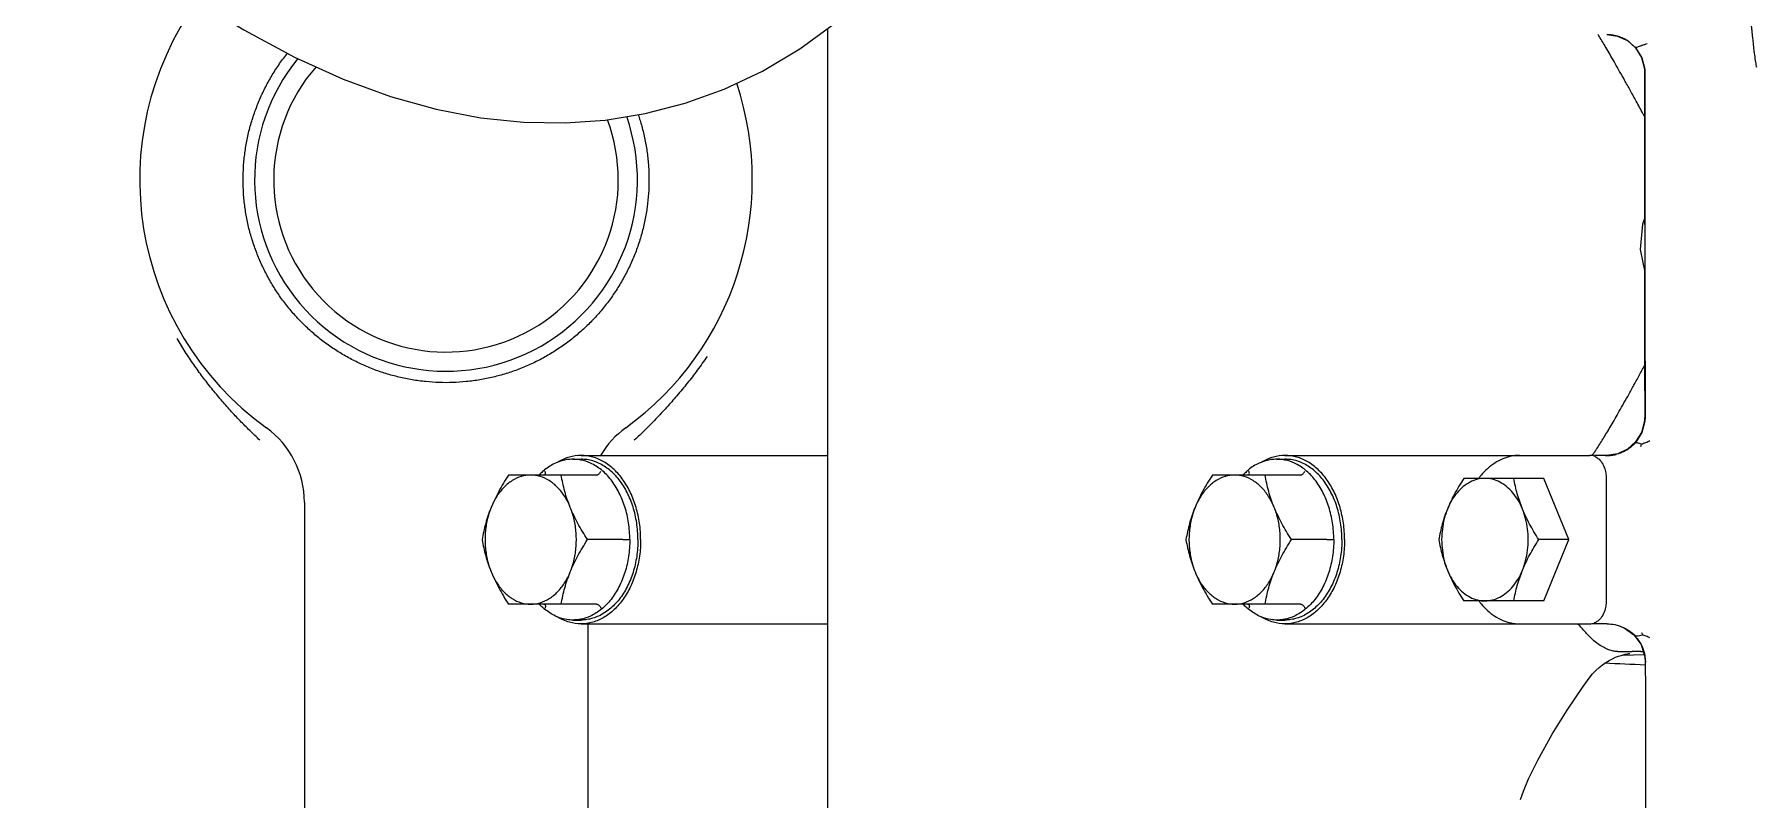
# Model space of a CAD drawing. Header units: millimetres. Extents: x 156850 to 204135, y 56350 to 74150.
# Drawn here: x 158726.3 to 158951.1, y 61122.5 to 61222.5 of the extents above; entities that cross this region are included whole.
import ezdxf

# ---------------------------------------------------------------- set-up
doc = ezdxf.new("R2010")
doc.units = ezdxf.units.MM
doc.header["$LTSCALE"] = 150
doc.layers.add('-----33 Equipment', color=5, linetype='Continuous')

# ---------------------------------------------------------------- blocks, each defined once
blk = doc.blocks.new('X-2F-PLAN$0$A$C73FA2420')
at = {"color": 0, "linetype": 'Continuous'}
for p, q in [((1407.12, 676.78), (1358.62, 676.78)), ((1393.8, 638.61), (1393.8, 650.13)), ((1410.67, 638.61), (1410.67, 650.13)), ((1391.73, 641.7), (1391.73, 640.64)), ((1412.73, 641.7), (1412.73, 640.64)), ((1391.23, 639.78), (1358.73, 639.78)), ((1391.23, 640.64), (1391.23, 608.42)), ((1402.23, 635.17), (1402.23, 639.8)), ((1413.23, 640.64), (1413.23, 608.42)), ((1358.73, 608.42), (1468.99, 608.42)), ((1393.8, 546.69), (1393.8, 558.2)), ((1410.67, 546.69), (1410.67, 558.2)), ((1391.73, 549.78), (1391.73, 548.72)), ((1412.73, 549.78), (1412.73, 548.72)), ((1391.23, 548.72), (1391.23, 508.89)), ((1402.23, 543.25), (1402.23, 547.88)), ((1413.23, 548.72), (1413.23, 508.89)), ((1394.23, 514.92), (1394.23, 525.36)), ((1410.23, 514.92), (1410.23, 525.36)), ((1368.28, 517.98), (1368.29, 517.98)), ((1372.14, 516.35), (1372.14, 516.35)), ((1402.23, 511.65), (1402.23, 515.57)), ((1394.23, 514.92), (1402.23, 511.65)), ((1402.23, 511.65), (1410.23, 514.92)), ((1391.23, 506.66), (1391.23, 508.34)), ((1413.23, 506.69), (1413.23, 508.3)), ((1410.23, 506.77), (1394.23, 506.77)), ((1413.45, 505.27), (1413.23, 506.72)), ((1468.22, 506.69), (1468.01, 505.3)), ((1387.16, 504.65), (1387.23, 501.77)), ((1387.6, 505.25), (1387.6, 505.26)), ((1387.6, 505.25), (1387.6, 503.39)), ((1390.7, 504.41), (1389.8, 503.16)), ((1390.38, 503.87), (1390.06, 503.45)), ((1390.66, 504.34), (1390.38, 503.87)), ((1414.05, 503.99), (1413.45, 505.27)), ((1414.99, 502.93), (1414.05, 503.99)), ((1468.01, 505.3), (1467.41, 504.01)), ((1467.82, 504.73), (1467.7, 504.47)), ((1386.91, 501.71), (1386.24, 501.67)), ((1386.24, 501.66), (1386.24, 501.66)), ((1388.52, 502.22), (1386.91, 501.71)), ((1387.62, 502.25), (1387.63, 501.87)), ((1389.8, 503.16), (1388.52, 502.22)), ((1416.22, 502.15), (1414.99, 502.93)), ((1417.73, 501.76), (1416.22, 502.15)), ((1418.24, 501.7), (1417.72, 501.72)), ((1418.25, 501.73), (1417.73, 501.76)), ((1425.02, 501.75), (1418.25, 501.73)), ((1429.94, 501.76), (1425.02, 501.75)), ((1433.69, 501.77), (1429.94, 501.76)), ((1438.03, 501.78), (1433.69, 501.77)), ((1440.11, 502.35), (1437.16, 501.72)), ((1438.05, 501.78), (1438.06, 501.78)), ((1443.43, 502.03), (1440.11, 502.35)), ((1446.93, 501.79), (1443.38, 501.79)), ((1444.28, 501.72), (1443.43, 502.03)), ((1451.59, 501.79), (1446.93, 501.79)), ((1455.03, 501.78), (1451.59, 501.79)), ((1458.19, 501.78), (1455.03, 501.78)), ((1461.98, 501.77), (1458.19, 501.78)), ((1462.86, 501.76), (1461.98, 501.77)), ((1463.22, 501.76), (1462.86, 501.76)), ((1463.72, 501.79), (1463.22, 501.76)), ((1463.22, 501.76), (1463.22, 501.76)), ((1463.67, 501.73), (1463.22, 501.71))]:
    blk.add_line(p, q, dxfattribs=at)
for points in [[(1539.24, 758.28), (1531.24, 751.83), (1521.96, 744.02), (1513.17, 736.27), (1504.91, 728.56), (1497.23, 720.93), (1490.16, 713.37), (1483.75, 705.92), (1478.03, 698.62), (1473.06, 691.53), (1468.81, 684.69), (1465.27, 678.08), (1462.39, 671.7), (1460.13, 665.53), (1458.46, 659.56), (1457.34, 653.78), (1456.75, 648.17), (1456.66, 642.71), (1457.03, 637.5)], [(1457.03, 637.5), (1457.88, 632.27), (1459.23, 627.07), (1461.07, 621.97), (1463.44, 616.97), (1466.35, 612.07), (1469.85, 607.23), (1474, 602.47), (1478.85, 597.79), (1484.39, 593.24), (1490.62, 588.88), (1497.59, 584.68), (1505.42, 580.62), (1514.24, 576.71), (1524.09, 572.98), (1534.92, 569.5), (1546.59, 566.35), (1558.99, 563.57), (1572.11, 561.16), (1585.97, 559.14), (1600.53, 557.54), (1615.78, 556.39), (1631.56, 555.75)], [(1368.29, 517.98), (1369.39, 517.58), (1371, 516.9), (1372.14, 516.35)], [(1372.14, 516.35), (1373.42, 515.68), (1376.81, 513.81), (1379.97, 511.88), (1383.04, 509.8), (1384.32, 508.86)], [(1384.32, 508.86), (1384.7, 508.55), (1385.14, 508.13), (1385.54, 507.7), (1385.89, 507.26), (1386.2, 506.81), (1386.46, 506.37), (1386.68, 505.95), (1386.86, 505.54), (1387, 505.16), (1387.11, 504.83), (1387.19, 504.55), (1387.25, 504.31), (1387.29, 504.1), (1387.32, 503.93), (1387.34, 503.81), (1387.35, 503.73), (1387.36, 503.69), (1387.36, 503.67)], [(1417.72, 501.72), (1416.22, 502.12), (1414.98, 502.9), (1414.05, 503.95), (1413.61, 504.8)], [(1467.69, 504.44), (1467.38, 503.92), (1466.44, 502.88), (1465.18, 502.11), (1463.67, 501.73)], [(1467.41, 504.01), (1466.47, 502.95), (1465.23, 502.18), (1463.72, 501.79)], [(1375.55, 501.66), (1355.13, 501.66), (1348.84, 501.66), (1342.93, 501.67), (1337.45, 501.67), (1322.11, 501.67)], [(1386.24, 501.67), (1382.64, 501.66), (1375.55, 501.66)], [(1387.36, 501.79), (1386.64, 501.68), (1386.24, 501.66)], [(1390.06, 503.45), (1389.71, 503.07), (1389.33, 502.74), (1388.94, 502.46), (1388.53, 502.22), (1388.14, 502.04), (1387.77, 501.91), (1387.36, 501.79)], [(1389.66, 502.93), (1389.65, 502.87), (1389.65, 502.79)], [(1463.22, 501.71), (1455.26, 501.72), (1432.99, 501.72), (1418.24, 501.7)]]:
    blk.add_lwpolyline(points, dxfattribs=at)
for centre, radius, start, end in [((1449.23, 658.28), 40, 54.2944, 144.0883), ((1407.12, 688.78), 12, 270, 324.0883), ((1449.23, 658.28), 25, 50.6933, 289.2773), ((1449.23, 658.28), 22.5, 48.9655, 290.4165), ((1407.12, 627.78), 12, 35.9117, 59.3426), ((1449.23, 658.28), 40, 215.9117, 288.3847)]:
    blk.add_arc(centre, radius, start, end, dxfattribs=at)
for points, start_tangent, end_tangent in [([(1415.22, 682.58), (1416.47, 683.89), (1417.76, 685.17), (1419.1, 686.43), (1420.5, 687.66), (1421.96, 688.87), (1423.49, 690.06), (1425.09, 691.21), (1426.76, 692.33), (1428.51, 693.4)], (0.68054, 0.732711), (0.864362, 0.502871)), ([(1449.23, 631.78), (1447.46, 631.84), (1445.7, 632.01), (1443.96, 632.31), (1442.23, 632.72), (1440.54, 633.24), (1438.89, 633.88), (1437.28, 634.63), (1435.73, 635.48), (1434.24, 636.43), (1432.81, 637.48), (1431.46, 638.62), (1430.19, 639.85), (1429, 641.17), (1427.9, 642.56), (1426.9, 644.02), (1425.99, 645.54), (1425.2, 647.12), (1424.5, 648.75), (1423.92, 650.43), (1423.46, 652.13), (1423.1, 653.87), (1422.87, 655.63), (1422.75, 657.39), (1422.75, 659.16), (1422.87, 660.93), (1423.1, 662.69), (1423.46, 664.42), (1423.92, 666.13), (1424.5, 667.8), (1425.2, 669.43), (1425.99, 671.01), (1426.9, 672.54), (1427.9, 674), (1429, 675.39), (1430.19, 676.7), (1431.46, 677.93), (1432.81, 679.07), (1434.24, 680.13), (1435.73, 681.08), (1437.28, 681.93), (1438.89, 682.67), (1440.54, 683.31), (1442.23, 683.84), (1443.96, 684.25), (1445.7, 684.54), (1447.46, 684.72), (1449.23, 684.78)], (-1, 0.000003), (1, 0)), ([(1449.23, 684.78), (1451, 684.72), (1452.77, 684.54), (1454.51, 684.25), (1456.24, 683.84), (1457.93, 683.31), (1459.58, 682.67), (1461.19, 681.93), (1462.74, 681.08), (1464.23, 680.13), (1465.66, 679.07), (1465.76, 678.99)], (1, 0), (0.781693, -0.623663)), ([(1398.02, 652.38), (1396.98, 651.92), (1395.93, 651.39), (1394.87, 650.79), (1393.8, 650.13)], (-0.92582, -0.377964), (-0.84076, -0.541408)), ([(1398.02, 652.38), (1396.6, 651.65), (1395.41, 650.72), (1394.53, 649.64), (1393.98, 648.45), (1393.8, 647.22)], (-0.92582, -0.377964), (0, -1)), ([(1402.23, 653.57), (1401.17, 653.36), (1400.11, 653.1), (1399.06, 652.77), (1398.02, 652.38)], (-0.985438, -0.170033), (-0.92582, -0.377964)), ([(1406.45, 652.38), (1404.84, 652.89), (1403.12, 653.15), (1401.35, 653.15), (1399.63, 652.89), (1398.02, 652.38)], (-0.92582, 0.377964), (-0.92582, -0.377964)), ([(1406.45, 652.38), (1405.41, 652.77), (1404.36, 653.1), (1403.3, 653.36), (1402.23, 653.57)], (-0.92582, 0.377964), (-0.985438, 0.170033)), ([(1410.67, 650.13), (1409.6, 650.79), (1408.54, 651.39), (1407.49, 651.92), (1406.45, 652.38)], (-0.84076, 0.541408), (-0.92582, 0.377964)), ([(1410.67, 647.22), (1410.48, 648.46), (1409.94, 649.64), (1409.06, 650.72), (1407.88, 651.65), (1406.45, 652.38)], (0, 1), (-0.92582, 0.377964)), ([(1392.15, 643.77), (1392.25, 644), (1393.14, 645.41), (1393.18, 645.47)], (0.378535, 0.925587), (0.639571, 0.768732)), ([(1393.18, 645.47), (1393.35, 645.65)], (0.639571, 0.768732), (0.664539, 0.747253)), ([(1393.35, 645.65), (1393.77, 646.09)], (0.664539, 0.747253), (0.719955, 0.694021)), ([(1393.8, 645.5), (1393.76, 645.37), (1393.68, 645.32)], (0, -1), (-0.926936, -0.375219)), ([(1393.8, 647.22), (1393.99, 645.98), (1394.53, 644.79), (1395.41, 643.71), (1396.59, 642.79), (1398.02, 642.05)], (0, -1), (0.92582, -0.377964)), ([(1406.45, 642.05), (1407.87, 642.78), (1409.06, 643.71), (1409.94, 644.79), (1410.48, 645.98), (1410.67, 647.22)], (0.92582, 0.377964), (0, 1)), ([(1410.67, 645.5), (1410.71, 645.37), (1410.79, 645.32)], (0, -1), (0.926496, -0.376304)), ([(1411.12, 645.66), (1410.7, 646.09)], (-0.664574, 0.747223), (-0.719955, 0.694021)), ([(1411.28, 645.47), (1411.12, 645.66)], (-0.639571, 0.768732), (-0.664574, 0.747223)), ([(1412.32, 643.77), (1412.22, 644), (1411.33, 645.41), (1411.28, 645.47)], (-0.378535, 0.925587), (-0.639571, 0.768732)), ([(1391.23, 640.64), (1391.45, 642.16), (1392.07, 643.62), (1392.16, 643.77)], (0, 1), (0.527024, 0.84985)), ([(1391.73, 641.7), (1391.79, 642.48), (1392.15, 643.77)], (0, 1), (0.378535, 0.925587)), ([(1393.48, 645.3), (1393.3, 645.35)], (-0.989806, 0.142419), (-0.92582, 0.377964)), ([(1393.68, 645.32), (1393.64, 645.3), (1393.48, 645.3)], (-0.926936, -0.375219), (-0.989806, 0.142419)), ([(1393.8, 643.24), (1394.87, 643.03), (1395.93, 642.77), (1396.98, 642.44), (1398.02, 642.05)], (0.985438, -0.170033), (0.92582, -0.377964)), ([(1406.45, 642.05), (1407.49, 642.44), (1408.54, 642.77), (1409.6, 643.03), (1410.67, 643.24)], (0.92582, 0.377964), (0.985438, 0.170033)), ([(1410.79, 645.32), (1410.83, 645.3), (1410.99, 645.3)], (0.926496, -0.376304), (0.989806, 0.142419)), ([(1410.99, 645.3), (1411.17, 645.35)], (0.989806, 0.142419), (0.92582, 0.377964)), ([(1413.23, 640.64), (1413.02, 642.16), (1412.4, 643.62), (1412.31, 643.77)], (0, 1), (-0.527024, 0.84985)), ([(1412.73, 641.7), (1412.68, 642.48), (1412.32, 643.77)], (0, 1), (-0.378535, 0.925587)), ([(1391.83, 640.67), (1391.79, 640.93), (1391.73, 641.7)], (-0.1942, 0.980962), (0, 1)), ([(1398.02, 642.05), (1399.06, 641.59), (1400.11, 641.06), (1401.17, 640.46), (1402.23, 639.8)], (0.92582, -0.377964), (0.84076, -0.541408)), ([(1398.02, 642.05), (1399.63, 641.55), (1401.35, 641.29), (1403.12, 641.29), (1404.84, 641.55), (1406.45, 642.05)], (0.92582, -0.377964), (0.92582, 0.377964)), ([(1402.23, 639.8), (1403.3, 640.46), (1404.36, 641.06), (1405.41, 641.59), (1406.45, 642.05)], (0.84076, 0.541408), (0.92582, 0.377964)), ([(1412.63, 640.67), (1412.68, 640.93), (1412.73, 641.7)], (0.1942, 0.980962), (0, 1)), ([(1402.23, 632.86), (1400.09, 633.01), (1398.02, 633.46), (1396.12, 634.17), (1394.46, 635.14), (1393.09, 636.32), (1392.07, 637.66), (1391.45, 639.12), (1391.23, 640.64)], (-1, 0), (0, 1)), ([(1402.23, 633.22), (1400.05, 633.38), (1397.96, 633.86), (1396.06, 634.63), (1394.43, 635.67), (1393.14, 636.93), (1392.25, 638.35), (1391.79, 639.87), (1391.73, 640.64)], (-1, 0), (0, 1)), ([(1402.23, 634.28), (1400.05, 634.44), (1397.96, 634.92), (1396.06, 635.7), (1394.43, 636.73), (1393.14, 637.99), (1392.25, 639.41), (1391.83, 640.67)], (-1, 0), (-0.1942, 0.980962)), ([(1402.23, 634.28), (1404.42, 634.44), (1406.5, 634.92), (1408.41, 635.7), (1410.04, 636.73), (1411.33, 637.99), (1412.22, 639.41), (1412.63, 640.67)], (1, 0), (0.1942, 0.980962)), ([(1402.23, 632.86), (1404.38, 633.01), (1406.44, 633.46), (1408.35, 634.17), (1410.01, 635.14), (1411.38, 636.32), (1412.4, 637.66), (1413.02, 639.12), (1413.23, 640.64)], (1, 0), (0, 1)), ([(1402.23, 633.22), (1404.42, 633.38), (1406.5, 633.86), (1408.41, 634.63), (1410.04, 635.67), (1411.33, 636.93), (1412.22, 638.35), (1412.68, 639.87), (1412.73, 640.64)], (1, 0), (0, 1)), ([(1393.8, 638.61), (1393.76, 638.45), (1393.64, 638.29), (1393.48, 638.15), (1393.3, 638.06)], (0, -1), (-0.92582, -0.377964)), ([(1410.67, 638.61), (1410.71, 638.45), (1410.83, 638.29), (1410.99, 638.15), (1411.17, 638.06)], (0, -1), (0.92582, -0.377964)), ([(1402.23, 635.17), (1402.23, 634.99), (1402.23, 634.78), (1402.23, 634.58), (1402.23, 634.41)], (0, -1), (0, -1)), ([(1426.17, 624.18), (1424.37, 625.46), (1422.66, 626.78), (1421.03, 628.13), (1419.48, 629.5), (1417.99, 630.89), (1416.58, 632.28), (1415.22, 633.69)], (-0.826677, 0.562677), (-0.686188, 0.727425)), ([(1457.73, 633.18), (1456.24, 632.72), (1454.51, 632.31), (1452.77, 632.01), (1451, 631.84), (1449.23, 631.78)], (-0.947191, -0.32067), (-1, 0.000003)), ([(1398.02, 560.46), (1396.98, 560), (1395.93, 559.47), (1394.87, 558.86), (1393.8, 558.2)], (-0.92582, -0.377964), (-0.84076, -0.541408)), ([(1398.02, 560.46), (1396.6, 559.73), (1395.41, 558.8), (1394.53, 557.72), (1393.98, 556.53), (1393.8, 555.29)], (-0.92582, -0.377964), (0, -1)), ([(1402.23, 561.65), (1401.17, 561.44), (1400.11, 561.17), (1399.06, 560.85), (1398.02, 560.46)], (-0.985438, -0.170033), (-0.92582, -0.377964)), ([(1406.45, 560.46), (1404.84, 560.96), (1403.12, 561.22), (1401.35, 561.22), (1399.63, 560.96), (1398.02, 560.46)], (-0.92582, 0.377964), (-0.92582, -0.377964)), ([(1406.45, 560.46), (1405.41, 560.85), (1404.36, 561.17), (1403.3, 561.44), (1402.23, 561.65)], (-0.92582, 0.377964), (-0.985438, 0.170033)), ([(1410.67, 558.2), (1409.6, 558.86), (1408.54, 559.47), (1407.49, 560), (1406.45, 560.46)], (-0.84076, 0.541408), (-0.92582, 0.377964)), ([(1410.67, 555.29), (1410.48, 556.53), (1409.94, 557.72), (1409.06, 558.8), (1407.88, 559.72), (1406.45, 560.46)], (0, 1), (-0.92582, 0.377964)), ([(1392.15, 551.84), (1392.25, 552.07), (1393.14, 553.49), (1393.18, 553.54)], (0.378535, 0.925587), (0.639571, 0.768732)), ([(1393.18, 553.54), (1393.35, 553.73)], (0.639571, 0.768732), (0.664539, 0.747253)), ([(1393.48, 553.38), (1393.3, 553.42)], (-0.989806, 0.142419), (-0.92582, 0.377964)), ([(1393.35, 553.73), (1393.77, 554.17)], (0.664539, 0.747253), (0.719955, 0.694021)), ([(1393.68, 553.39), (1393.64, 553.38), (1393.48, 553.38)], (-0.926936, -0.375219), (-0.989806, 0.142419)), ([(1393.8, 553.57), (1393.76, 553.45), (1393.68, 553.39)], (0, -1), (-0.926936, -0.375219)), ([(1393.8, 555.29), (1393.99, 554.05), (1394.53, 552.87), (1395.41, 551.79), (1396.59, 550.86), (1398.02, 550.13)], (0, -1), (0.92582, -0.377964)), ([(1406.45, 550.13), (1407.87, 550.86), (1409.06, 551.79), (1409.94, 552.87), (1410.48, 554.06), (1410.67, 555.29)], (0.92582, 0.377964), (0, 1)), ([(1410.67, 553.57), (1410.71, 553.45), (1410.79, 553.39)], (0, -1), (0.926496, -0.376304)), ([(1411.12, 553.73), (1410.7, 554.17)], (-0.664574, 0.747223), (-0.719955, 0.694021)), ([(1410.79, 553.39), (1410.83, 553.38), (1410.99, 553.38)], (0.926496, -0.376304), (0.989806, 0.142419)), ([(1410.99, 553.38), (1411.17, 553.42)], (0.989806, 0.142419), (0.92582, 0.377964)), ([(1411.28, 553.54), (1411.12, 553.73)], (-0.639571, 0.768732), (-0.664574, 0.747223)), ([(1412.32, 551.84), (1412.22, 552.07), (1411.33, 553.49), (1411.28, 553.54)], (-0.378535, 0.925587), (-0.639571, 0.768732)), ([(1391.23, 548.72), (1391.45, 550.23), (1392.07, 551.69), (1392.16, 551.84)], (0, 1), (0.527024, 0.84985)), ([(1391.73, 549.78), (1391.79, 550.55), (1392.15, 551.84)], (0, 1), (0.378535, 0.925587)), ([(1393.8, 551.32), (1394.87, 551.11), (1395.93, 550.84), (1396.98, 550.52), (1398.02, 550.13)], (0.985438, -0.170033), (0.92582, -0.377964)), ([(1406.45, 550.13), (1407.49, 550.52), (1408.54, 550.84), (1409.6, 551.11), (1410.67, 551.32)], (0.92582, 0.377964), (0.985438, 0.170033)), ([(1413.23, 548.72), (1413.02, 550.23), (1412.4, 551.69), (1412.31, 551.84)], (0, 1), (-0.527024, 0.84985)), ([(1412.73, 549.78), (1412.68, 550.55), (1412.32, 551.84)], (0, 1), (-0.378535, 0.925587)), ([(1391.83, 548.75), (1391.79, 549), (1391.73, 549.78)], (-0.1942, 0.980962), (0, 1)), ([(1402.23, 542.35), (1400.05, 542.52), (1397.96, 543), (1396.06, 543.77), (1394.43, 544.81), (1393.14, 546.07), (1392.25, 547.48), (1391.83, 548.75)], (-1, 0), (-0.1942, 0.980962)), ([(1398.02, 550.13), (1399.06, 549.67), (1400.11, 549.14), (1401.17, 548.54), (1402.23, 547.88)], (0.92582, -0.377964), (0.84076, -0.541408)), ([(1398.02, 550.13), (1399.63, 549.62), (1401.35, 549.36), (1403.12, 549.36), (1404.84, 549.62), (1406.45, 550.13)], (0.92582, -0.377964), (0.92582, 0.377964)), ([(1402.23, 547.88), (1403.3, 548.54), (1404.36, 549.14), (1405.41, 549.67), (1406.45, 550.13)], (0.84076, 0.541408), (0.92582, 0.377964)), ([(1402.23, 542.35), (1404.42, 542.52), (1406.5, 543), (1408.41, 543.77), (1410.04, 544.81), (1411.33, 546.07), (1412.22, 547.48), (1412.63, 548.75)], (1, 0), (0.1942, 0.980962)), ([(1412.63, 548.75), (1412.68, 549), (1412.73, 549.78)], (0.1942, 0.980962), (0, 1)), ([(1402.23, 540.94), (1400.09, 541.09), (1398.02, 541.53), (1396.12, 542.25), (1394.46, 543.22), (1393.09, 544.4), (1392.07, 545.74), (1391.45, 547.2), (1391.23, 548.72)], (-1, 0), (0, 1)), ([(1402.23, 541.29), (1400.05, 541.46), (1397.96, 541.93), (1396.06, 542.71), (1394.43, 543.75), (1393.14, 545.01), (1392.25, 546.42), (1391.79, 547.94), (1391.73, 548.72)], (-1, 0), (0, 1)), ([(1393.8, 546.69), (1393.76, 546.53), (1393.64, 546.36), (1393.48, 546.23), (1393.3, 546.13)], (0, -1), (-0.92582, -0.377964)), ([(1402.23, 540.94), (1404.38, 541.09), (1406.44, 541.53), (1408.35, 542.25), (1410.01, 543.22), (1411.38, 544.4), (1412.4, 545.74), (1413.02, 547.2), (1413.23, 548.72)], (1, 0), (0, 1)), ([(1402.23, 541.29), (1404.42, 541.46), (1406.5, 541.93), (1408.41, 542.71), (1410.04, 543.75), (1411.33, 545.01), (1412.22, 546.42), (1412.68, 547.94), (1412.73, 548.72)], (1, 0), (0, 1)), ([(1410.67, 546.69), (1410.71, 546.53), (1410.83, 546.36), (1410.99, 546.23), (1411.17, 546.13)], (0, -1), (0.92582, -0.377964)), ([(1402.23, 543.25), (1402.23, 543.06), (1402.23, 542.86), (1402.23, 542.65), (1402.23, 542.48)], (0, -1), (0, -1)), ([(1402.23, 528.63), (1401.21, 528.43), (1400.21, 528.18), (1399.22, 527.87), (1398.23, 527.5)], (-0.985438, -0.170033), (-0.92582, -0.377964)), ([(1406.23, 527.5), (1405.25, 527.87), (1404.26, 528.18), (1403.25, 528.43), (1402.23, 528.63)], (-0.92582, 0.377964), (-0.985438, 0.170033)), ([(1398.23, 527.5), (1397.25, 527.07), (1396.26, 526.57), (1395.25, 526), (1394.23, 525.36)], (-0.92582, -0.377964), (-0.84076, -0.541408)), ([(1398.23, 527.5), (1397.1, 526.94), (1396.11, 526.24), (1395.31, 525.43), (1394.72, 524.54), (1394.35, 523.58), (1394.23, 522.6)], (-0.92582, -0.377964), (0, -1)), ([(1406.23, 527.5), (1404.97, 527.92), (1403.62, 528.17), (1402.23, 528.26), (1400.84, 528.17), (1399.5, 527.92), (1398.23, 527.5)], (-0.92582, 0.377964), (-0.92582, -0.377964)), ([(1410.23, 525.36), (1409.21, 526), (1408.21, 526.57), (1407.22, 527.07), (1406.23, 527.5)], (-0.84076, 0.541408), (-0.92582, 0.377964)), ([(1410.23, 522.6), (1410.11, 523.59), (1409.75, 524.54), (1409.16, 525.43), (1408.36, 526.24), (1407.38, 526.94), (1406.23, 527.5)], (0, 1), (-0.92582, 0.377964)), ([(1393.83, 523.1), (1392.98, 522.28), (1391.68, 520.27), (1391.23, 518.08)], (-0.766761, -0.641932), (0, -1)), ([(1394.18, 523.38), (1393.83, 523.1)], (-0.796285, -0.604921), (-0.766761, -0.641932)), ([(1394.23, 522.6), (1394.36, 521.62), (1394.72, 520.67), (1395.31, 519.78), (1396.1, 518.97), (1397.09, 518.27), (1398.23, 517.7)], (0, -1), (0.92582, -0.377964)), ([(1406.23, 517.7), (1407.37, 518.27), (1408.36, 518.97), (1409.16, 519.77), (1409.75, 520.67), (1410.11, 521.62), (1410.23, 522.6)], (0.92582, 0.377964), (0, 1)), ([(1410.64, 523.1), (1410.29, 523.38)], (-0.766761, 0.641932), (-0.796285, 0.604921)), ([(1413.23, 518.08), (1412.79, 520.27), (1411.49, 522.28), (1410.64, 523.1)], (0, 1), (-0.766761, 0.641932)), ([(1394.23, 518.83), (1395.25, 518.63), (1396.26, 518.38), (1397.25, 518.07), (1398.23, 517.7)], (0.985438, -0.170033), (0.92582, -0.377964)), ([(1398.23, 517.7), (1399.5, 517.29), (1400.85, 517.03), (1402.23, 516.95), (1403.62, 517.03), (1404.97, 517.29), (1406.23, 517.7)], (0.92582, -0.377964), (0.92582, 0.377964)), ([(1398.23, 517.7), (1399.22, 517.27), (1400.21, 516.77), (1401.21, 516.2), (1402.23, 515.57)], (0.92582, -0.377964), (0.84076, -0.541408)), ([(1402.23, 515.57), (1403.25, 516.2), (1404.26, 516.77), (1405.25, 517.27), (1406.23, 517.7)], (0.84076, 0.541408), (0.92582, 0.377964)), ([(1406.23, 517.7), (1407.22, 518.07), (1408.21, 518.38), (1409.21, 518.63), (1410.23, 518.83)], (0.92582, 0.377964), (0.985438, 0.170033)), ([(1387.63, 505.6), (1387.74, 506.13), (1387.96, 506.72), (1388.3, 507.37), (1388.76, 508.05), (1389.3, 508.68), (1389.83, 509.21), (1390.34, 509.67), (1390.8, 510.07), (1391.23, 510.44)], (0.138504, 0.990362), (0.751285, 0.659978)), ([(1391.23, 508.89), (1391.35, 508.3)], (0, -1), (0.379838, -0.925053)), ([(1391.6, 507.88), (1391.35, 508.3)], (-0.607182, 0.794562), (-0.379736, 0.925095)), ([(1413.12, 508.3), (1412.73, 507.71)], (-0.376612, -0.926371), (-0.686715, -0.726926)), ([(1413.12, 508.3), (1413.23, 508.89)], (0.376617, 0.926369), (0, 1)), ([(1413.23, 508.6), (1413.45, 508.44)], (0.809177, -0.587565), (0.816915, -0.576758)), ([(1413.45, 508.44), (1413.67, 508.29)], (0.816915, -0.576758), (0.823476, -0.56735)), ([(1413.67, 508.29), (1414.05, 508.03), (1414.7, 507.61), (1415.39, 507.18), (1416.13, 506.73), (1416.94, 506.25), (1417.8, 505.75), (1418.74, 505.21), (1419.79, 504.62), (1420.95, 503.96), (1422.25, 503.24), (1423.69, 502.45), (1424.97, 501.75)], (0.823476, -0.56735), (0.8797, -0.475529)), ([(1385.84, 501.68), (1386.08, 506.99)], (0.045054, 0.998985), (0.043865, 0.999037)), ([(1391.23, 506.66), (1391.13, 505.64)], (0, -1), (-0.205841, -0.978585)), ([(1393.19, 506.9), (1392.37, 507.22), (1391.74, 507.7), (1391.6, 507.88)], (-0.967372, 0.253358), (-0.607182, 0.794562)), ([(1394.23, 506.77), (1393.88, 506.78), (1393.53, 506.83), (1393.19, 506.9)], (-1, -0.00029), (-0.967251, 0.25382)), ([(1411.29, 506.9), (1410.95, 506.83), (1410.59, 506.78), (1410.23, 506.77)], (-0.966423, -0.256957), (-1, 0.00031)), ([(1412.73, 507.71), (1412.1, 507.22), (1411.29, 506.9)], (-0.686715, -0.726926), (-0.966366, -0.257171)), ([(1413.21, 506.85), (1413.21, 506.69)], (-0.01967, -0.999807), (0.026919, -0.999638)), ([(1413.21, 506.69), (1413.25, 506.11)], (0.026919, -0.999638), (0.112287, -0.993676)), ([(1413.38, 505.49), (1413.23, 506.69)], (-0.243918, 0.969796), (0, 1)), ([(1413.25, 506.11), (1413.35, 505.49)], (0.112287, -0.993676), (0.225358, -0.974276)), ([(1457.52, 501.78), (1457.88, 501.97), (1459.5, 502.85), (1460.95, 503.65), (1462.25, 504.37), (1463.4, 505.02), (1464.44, 505.61), (1465.39, 506.15), (1466.25, 506.65), (1467.06, 507.13), (1467.72, 507.54)], (0.880219, 0.474568), (0.850259, 0.526365)), ([(1467.72, 507.54), (1467.75, 507.55)], (0.850259, 0.526365), (0.849979, 0.526816)), ([(1467.75, 507.55), (1467.81, 507.59)], (0.849979, 0.526816), (0.849326, 0.527869)), ([(1467.81, 507.59), (1468.23, 507.86)], (0.849326, 0.527869), (0.843637, 0.536914)), ([(1468.19, 506.02), (1468.04, 505.35)], (-0.139667, -0.990199), (-0.275932, -0.961177)), ([(1468.23, 506.7), (1468.19, 506.02)], (0, -1), (-0.139667, -0.990199)), ([(1387.6, 505.26), (1387.61, 505.37), (1387.62, 505.48), (1387.63, 505.6)], (0.01146, 0.999934), (0.138492, 0.990364)), ([(1390.47, 504), (1390.01, 503.33)], (-0.514539, -0.857467), (-0.624369, -0.781129)), ([(1390.53, 504.1), (1390.47, 504)], (-0.496982, -0.867761), (-0.514539, -0.857467)), ([(1390.57, 504.17), (1390.53, 504.1)], (-0.483668, -0.875251), (-0.496982, -0.867761)), ([(1390.63, 504.28), (1390.57, 504.17)], (-0.463898, -0.885889), (-0.483668, -0.875251)), ([(1390.85, 504.76), (1390.63, 504.28)], (-0.377588, -0.925974), (-0.463898, -0.885889)), ([(1391.06, 505.36), (1390.85, 504.76)], (-0.262193, -0.965015), (-0.377588, -0.925974)), ([(1391.13, 505.64), (1391.06, 505.36)], (-0.205841, -0.978585), (-0.262193, -0.965015)), ([(1413.61, 504.8), (1413.41, 505.37), (1413.38, 505.49)], (-0.381548, 0.924349), (-0.243918, 0.969796)), ([(1413.46, 505.23), (1413.49, 505.14)], (0.297054, -0.954861), (0.314414, -0.949286)), ([(1413.49, 505.14), (1413.63, 504.77), (1413.66, 504.71)], (0.314414, -0.949286), (0.402514, -0.915414)), ([(1414.66, 503.16), (1413.95, 504.11), (1413.61, 504.8)], (-0.672809, 0.739817), (-0.381548, 0.924349)), ([(1413.66, 504.71), (1414.11, 503.89)], (0.402514, -0.915414), (0.565889, -0.824482)), ([(1414.11, 503.89), (1414.19, 503.78)], (0.565889, -0.824482), (0.587959, -0.808891)), ([(1414.19, 503.78), (1414.3, 503.63)], (0.587959, -0.808891), (0.617554, -0.786528)), ([(1468.04, 505.35), (1467.82, 504.73)], (-0.275932, -0.961177), (-0.399366, -0.916792)), ([(1386.24, 501.67), (1386.24, 501.66)], (0.183796, -0.982964), (0.180008, -0.983665)), ([(1386.24, 501.67), (1386.24, 501.66)], (0.182679, -0.983173), (0.177929, -0.984043)), ([(1387.62, 502.25), (1387.61, 502.37), (1387.61, 502.51), (1387.61, 502.66), (1387.61, 502.82), (1387.6, 502.98), (1387.6, 503.13), (1387.6, 503.27), (1387.6, 503.39)], (-0.024678, 0.999695), (0.000729, 1)), ([(1389.39, 501.06), (1389.61, 501.55), (1389.78, 502.05)], (0.434289, 0.900774), (0.304757, 0.95243)), ([(1389.65, 502.79), (1389.7, 502.43)], (0.004313, -0.999991), (0.204985, -0.978765)), ([(1389.71, 502.98), (1389.66, 502.93)], (-0.678653, -0.734459), (-0.686867, -0.726783)), ([(1389.7, 502.43), (1389.78, 502.05)], (0.204985, -0.978765), (0.176715, -0.984262)), ([(1390.01, 503.33), (1389.71, 502.98)], (-0.624369, -0.781129), (-0.678653, -0.734459)), ([(1390.09, 502.17), (1389.78, 502.05)], (-0.7441, -0.668068), (-0.950968, -0.30929)), ([(1414.3, 503.63), (1414.53, 503.36)], (0.617554, -0.786528), (0.672449, -0.740144)), ([(1414.38, 502.27), (1414.72, 502.15)], (0.806512, -0.591218), (0.955016, -0.296554)), ([(1414.53, 503.36), (1414.7, 503.18), (1415.12, 502.81)], (0.672449, -0.740144), (0.781884, -0.623423)), ([(1414.84, 502.97), (1414.66, 503.16)], (-0.703497, 0.710698), (-0.672809, 0.739817)), ([(1414.72, 502.15), (1414.79, 502.47), (1414.86, 502.93)], (0.21293, 0.977067), (-0.312777, 0.949827)), ([(1414.72, 502.15), (1414.92, 501.61), (1415.17, 501.09)], (0.325798, -0.945439), (0.471977, -0.881611)), ([(1415.12, 502.81), (1415.22, 502.73)], (0.781884, -0.623423), (0.79744, -0.603398)), ([(1415.22, 502.73), (1415.3, 502.68)], (0.79744, -0.603398), (0.80913, -0.587629)), ([(1415.3, 502.68), (1415.5, 502.54)], (0.80913, -0.587629), (0.837102, -0.547047)), ([(1415.5, 502.54), (1415.78, 502.36)], (0.837102, -0.547047), (0.871252, -0.490836)), ([(1415.78, 502.36), (1416.3, 502.11), (1416.41, 502.07)], (0.871252, -0.490836), (0.931348, -0.36413)), ([(1416.41, 502.07), (1416.55, 502.01)], (0.931348, -0.36413), (0.942157, -0.335171)), ([(1416.55, 502.01), (1416.97, 501.88)], (0.942157, -0.335171), (0.967749, -0.251918)), ([(1416.97, 501.88), (1417.29, 501.81)], (0.967749, -0.251918), (0.982008, -0.188838)), ([(1417.29, 501.81), (1418.15, 501.72)], (0.982008, -0.188838), (0.99985, -0.017323)), ([(1466.6, 502.97), (1466.65, 502.55), (1466.77, 502.12)], (-0.540052, -0.841632), (0.153468, -0.988154)), ([(1466.98, 501.42), (1466.88, 501.78), (1466.76, 502.15)], (-0.244948, 0.969536), (-0.326722, 0.94512)), ([(1500.31, 490.59), (1497.3, 490.29), (1494.59, 490.03), (1492.1, 489.8), (1489.79, 489.6), (1487.68, 489.41), (1485.76, 489.25), (1483.99, 489.1), (1482.36, 488.96), (1480.86, 488.83), (1479.49, 488.72), (1478.22, 488.61), (1477.06, 488.51), (1475.99, 488.42), (1475.03, 488.34), (1474.15, 488.26), (1473.35, 488.19), (1472.62, 488.13), (1471.96, 488.07), (1471.35, 488.02), (1470.78, 487.96), (1470.25, 487.91), (1469.75, 487.87), (1469.26, 487.82), (1468.79, 487.77), (1468.34, 487.73), (1467.9, 487.68), (1467.5, 487.64), (1467.14, 487.6), (1466.8, 487.56), (1466.22, 487.5), (1465.75, 487.44), (1465.36, 487.38), (1465.03, 487.34), (1464.62, 487.27), (1464.26, 487.21), (1463.93, 487.13)], (-0.994381, -0.105858), (-0.970546, -0.240917))]:
    blk.add_spline(points, degree=3, dxfattribs=dict(at, start_tangent=start_tangent, end_tangent=end_tangent))
blk = doc.blocks.new('X-2F-PLAN$0$zw$C47F')
at = {"layer": '-----33 Equipment'}
blk.add_blockref('X-2F-PLAN$0$A$C73FA2420', (2898.05, 848.02), dxfattribs=at)

msp = doc.modelspace()

# ---------------------------------------------------------------- block references
at = {"layer": '-----33 Equipment', "rotation": 90.00000000000001}
msp.add_blockref('X-2F-PLAN$0$zw$C47F', (160286.3, 56856.22), dxfattribs=at)

doc.saveas('drawing.dxf')
